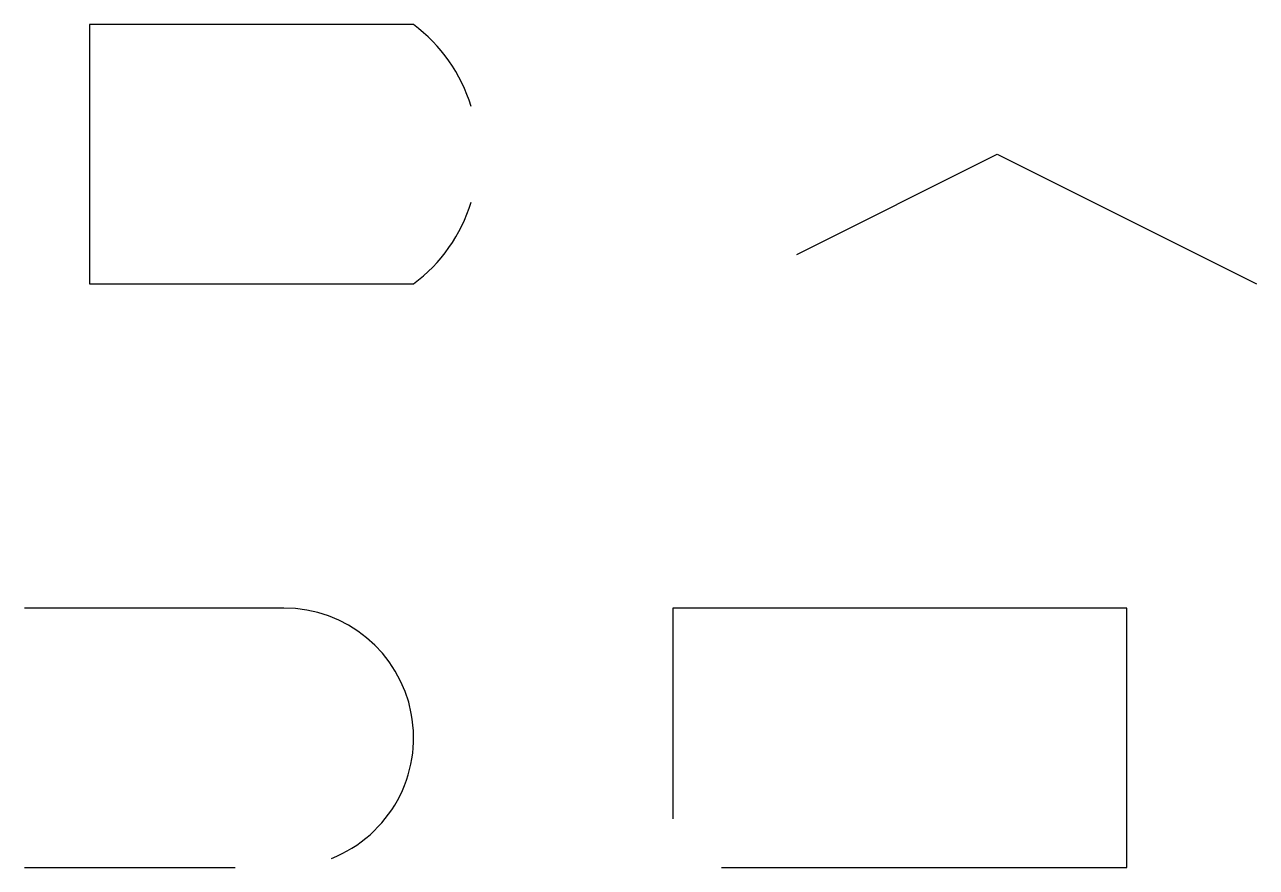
# Model space of a CAD drawing. Header units: millimetres. Extents: x 2 to 40, y 2 to 28.
import ezdxf

# ---------------------------------------------------------------- set-up
doc = ezdxf.new("R2010")
doc.units = ezdxf.units.MM
doc.layers.get('0').update_dxf_attribs({"lineweight": 25})

msp = doc.modelspace()

# ---------------------------------------------------------------- linework, layer by layer
at = {"flags": 128}
for points in [[(15.777, 25.478, 0.158122), (14, 28), (4, 28), (4, 20), (14, 20, 0.158122), (15.777, 22.522)], [(11.465, 2.278, 0.828111), (10, 10), (2, 10)]]:
    msp.add_lwpolyline(points, format="xyb", dxfattribs=at)
for points in [[(25.822, 20.911), (32, 24), (40, 20)], [(23.5, 2), (36, 2), (36, 10), (22, 10), (22, 3.5)], [(2, 2), (8.5, 2)]]:
    msp.add_lwpolyline(points, dxfattribs=at)

doc.saveas('drawing.dxf')
